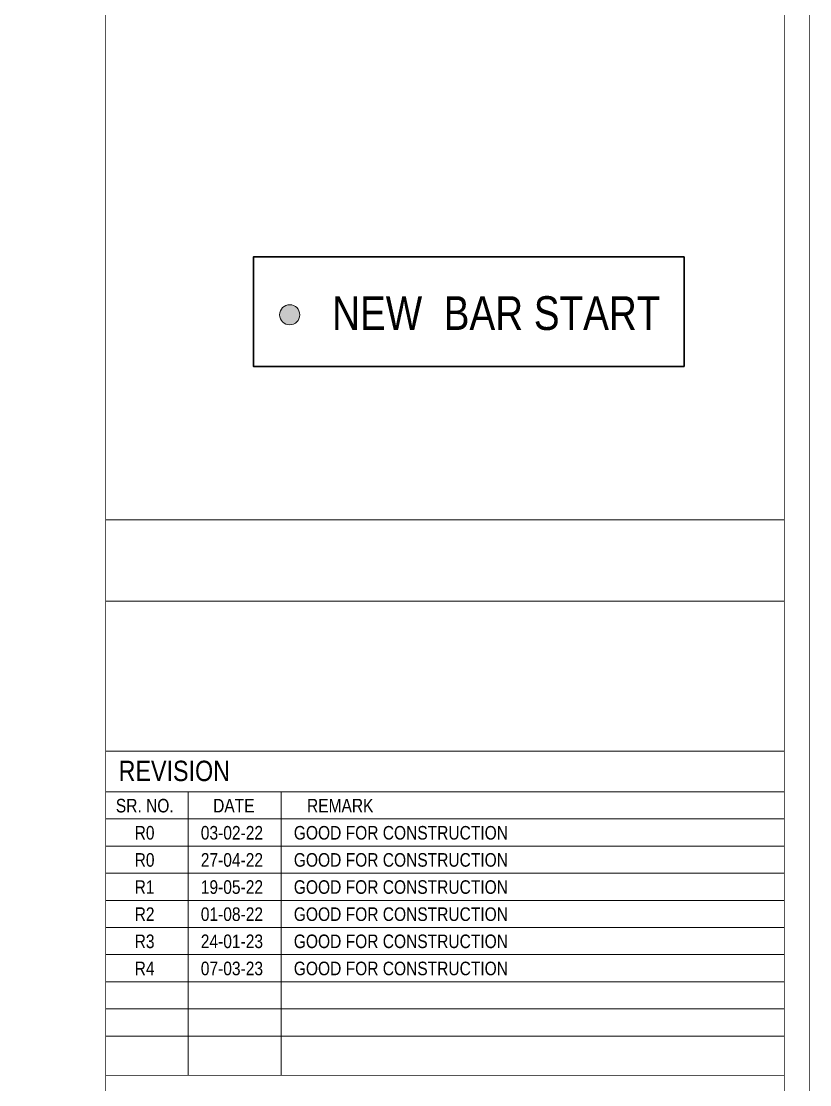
# Model space of a CAD drawing. Header units: millimetres. Extents: x 1112055 to 3390982, y -148532 to 766891.
# Drawn here: x 2667803 to 2681833, y 589177 to 608104 of the extents above; entities that cross this region are included whole.
import ezdxf

# ---------------------------------------------------------------- set-up
doc = ezdxf.new("R2010")
doc.units = ezdxf.units.MM
doc.layers.add('B STEEL', color=34, linetype='Continuous', lineweight=15)
doc.layers.add('B TITLE BLOCK', color=250, linetype='Continuous', lineweight=0)
doc.layers.add('B TEXT', color=7, linetype='Continuous')
doc.layers.add('FORMAT TEXT', color=7, linetype='Continuous')
doc.styles.add('SWINC', font='swissc.ttf')

msp = doc.modelspace()

# ---------------------------------------------------------------- hatches: boundary and pattern name
at = {"layer": 'B STEEL', "lineweight": 9, "ltscale": 0.5}
h = msp.add_hatch(color=3, dxfattribs=at)
edge = h.paths.add_edge_path()
edge.add_arc((2672579.7, 602879.8), 179.3, 0, 360)

# ---------------------------------------------------------------- linework, layer by layer
at = {"layer": 'B STEEL', "color": 3, "lineweight": 9, "ltscale": 0.5}
msp.add_circle((2672579.7, 602879.8), 179.3, dxfattribs=at)
at = {"layer": 'B TEXT', "color": 3, "lineweight": 30}
msp.add_lwpolyline([(2679596, 601960), (2671934.8, 601960), (2671934.8, 603910.9), (2679596, 603910.9)], close=True, dxfattribs=at)
at = {"layer": 'B TITLE BLOCK', "color": 250, "lineweight": 0}
for p, q in [((2681379.5, 599232.8), (2669306.3, 599232.8)), ((2681379.5, 597784), (2669306.3, 597784)), ((2681379.5, 595113.9), (2669306.3, 595113.9)), ((2681379.5, 594389.5), (2669306.3, 594389.5)), ((2670774.9, 594389.5), (2670774.9, 589344)), ((2672429.9, 594389.5), (2672429.9, 589344)), ((2681379.5, 593906.5), (2669306.3, 593906.5)), ((2681379.5, 593423.6), (2669306.3, 593423.6)), ((2681379.5, 592940.7), (2669306.3, 592940.7)), ((2681379.5, 592457.8), (2669306.3, 592457.8)), ((2681379.5, 591974.8), (2669306.3, 591974.8)), ((2681379.5, 591491.9), (2669306.3, 591491.9)), ((2681379.5, 591009), (2669306.3, 591009)), ((2681379.5, 590526.1), (2669306.3, 590526.1)), ((2681379.5, 590043.1), (2669306.3, 590043.1))]:
    msp.add_line(p, q, dxfattribs=at)
at = {"layer": 'B TITLE BLOCK', "color": 1, "const_width": 10.1}
msp.add_lwpolyline([(2486193.4, 653192.3), (2486193.4, 555757.1), (2681828, 555757.1), (2681828, 653192.3)], close=True, dxfattribs=at)
at = {"layer": 'B TITLE BLOCK', "color": 250, "lineweight": 0, "const_width": 10.1}
for points in [[(2486641.8, 652743.9), (2486641.8, 556205.5), (2681379.5, 556205.5), (2681379.5, 652743.9)], [(2669306.3, 556205.5), (2681379.5, 556205.5), (2681379.5, 652743.9), (2669306.3, 652743.9)], [(2681379.5, 599232.8), (2669306.3, 599232.8), (2669306.3, 589344), (2681379.5, 589344)]]:
    msp.add_lwpolyline(points, close=True, dxfattribs=at)

# ---------------------------------------------------------------- texts
at = {"layer": 'B TEXT', "color": 3, "style": 'SWINC'}
msp.add_text('NEW  BAR START', height=600, dxfattribs=at).set_placement((2673334.5, 602610))
at = {"layer": 'FORMAT TEXT', "style": 'SWINC'}
msp.add_text('REVISION', height=362.2, dxfattribs=at).set_placement((2669535, 594581))
at = {"layer": 'FORMAT TEXT', "lineweight": 15, "style": 'SWINC'}
for s, height, p in [('SR. NO.', 241.46, (2669485.9, 594022.9)), ('DATE', 241.46, (2671216.8, 594022.9)), ('REMARK', 241.46, (2672887.2, 594022.9)), ('R3', 241.46, (2669820.4, 591608.3)), ('24-01-23', 241.46, (2670997.8, 591608.3)), ('GOOD FOR CONSTRUCTION', 241.464, (2672652.8, 591608.3)), ('R4', 241.46, (2669820.4, 591125.4)), ('07-03-23', 241.46, (2670997.8, 591125.4)), ('GOOD FOR CONSTRUCTION', 241.464, (2672652.8, 591125.4))]:
    msp.add_text(s, height=height, dxfattribs=at).set_placement(p)
at = {"layer": 'FORMAT TEXT', "color": 252, "lineweight": 15, "style": 'SWINC'}
for s, height, p in [('R0', 241.46, (2669820.4, 593540)), ('03-02-22', 241.46, (2670997.8, 593540)), ('GOOD FOR CONSTRUCTION', 241.464, (2672652.8, 593540)), ('R0', 241.46, (2669820.4, 593057.1)), ('27-04-22', 241.46, (2670997.8, 593057.1)), ('GOOD FOR CONSTRUCTION', 241.464, (2672652.8, 593057.1)), ('R1', 241.46, (2669820.4, 592574.2)), ('19-05-22', 241.46, (2670997.8, 592574.2)), ('GOOD FOR CONSTRUCTION', 241.464, (2672652.8, 592574.2)), ('R2', 241.46, (2669820.4, 592091.2)), ('01-08-22', 241.46, (2670997.8, 592091.2)), ('GOOD FOR CONSTRUCTION', 241.464, (2672652.8, 592091.2))]:
    msp.add_text(s, height=height, dxfattribs=at).set_placement(p)

doc.saveas('drawing.dxf')
